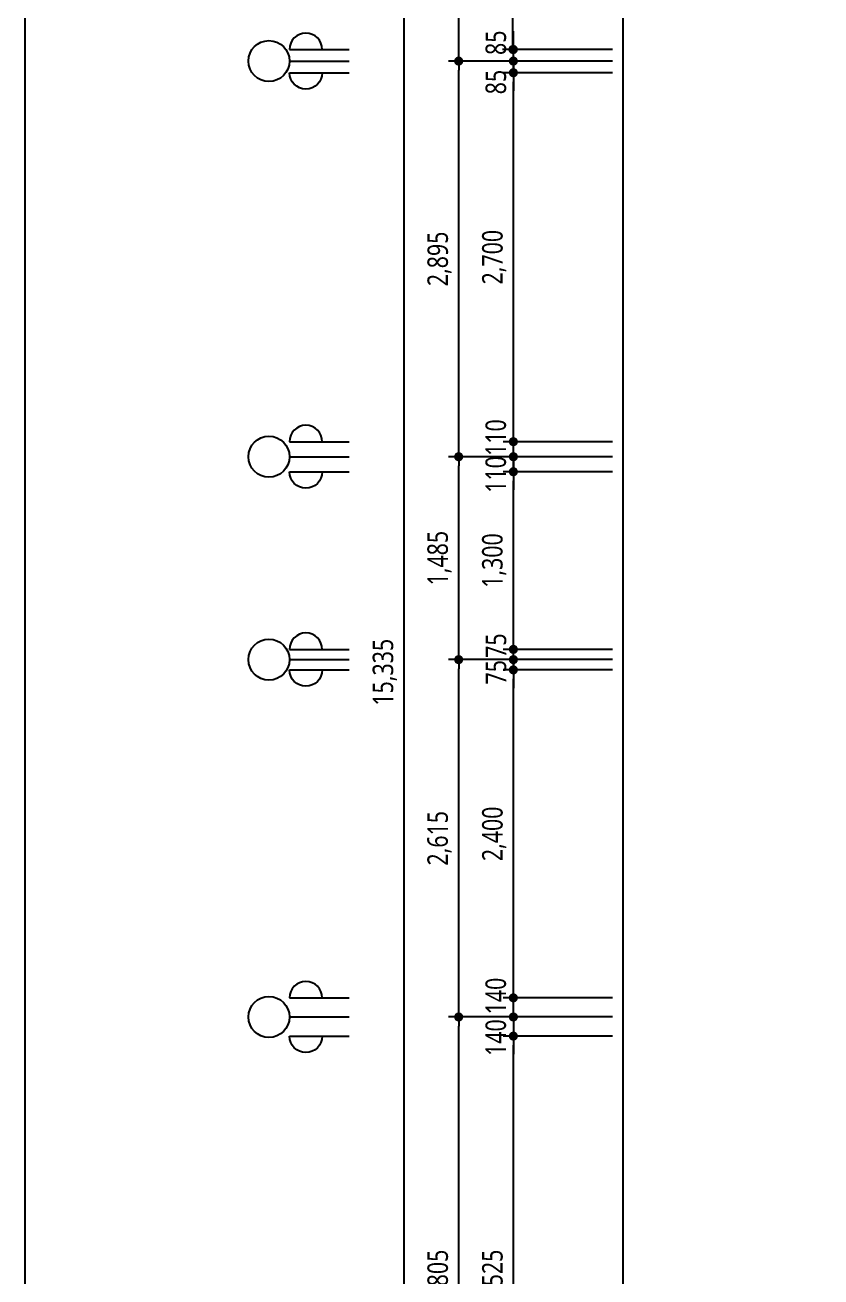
# Model space of a CAD drawing. Header units: millimetres. Extents: x -33000 to 294000, y 0 to 42408.
# Drawn here: x 43235 to 49056, y 11127 to 20289 of the extents above; entities that cross this region are included whole.
import ezdxf

# ---------------------------------------------------------------- set-up
doc = ezdxf.new("R2010")
doc.units = ezdxf.units.MM
doc.header["$LTSCALE"] = 50
doc.layers.add('arch', color=8, linetype='Continuous')
doc.layers.add('cloud', color=7, linetype='Continuous', true_color=0xb3ef8f, plot=False)
doc.styles.add('ANU-TEXT 0', font='malgun.ttf', dxfattribs={"width": 0.8})
doc.dimstyles.new('UDIM-외부', dxfattribs={"dimscale": 50, "dimtxt": 3, "dimasz": 1.33, "dimexe": 1.5, "dimexo": 1.5, "dimgap": 1, "dimtad": 1, "dimdec": 0, "dimzin": 0, "dimdsep": 46, "dimlunit": 6, "dimtxsty": 'ANU-TEXT 0', "dimblk": 'DOT', "dimcen": 0.09, "dimdle": 1.5, "dimclrd": 256, "dimclre": 256, "dimclrt": 3, "dimadec": 0, "dimazin": 0, "dimtfac": 1, "dimtdec": 0, "dimtix": 1, "dimtmove": 2, "dimatfit": 3, "dimfxl": 1.5, "dimtolj": 1, "dimtzin": 0, "dimlwd": -1, "dimarcsym": 0})

# ---------------------------------------------------------------- blocks, each defined once
blk = doc.blocks.new('_Dot')
at = {"color": 0, "linetype": 'ByBlock', "lineweight": -2}
blk.add_line((-0.5, 0), (-1, 0), dxfattribs=at)
at = {"color": 0, "linetype": 'ByBlock', "const_width": 0.5}
blk.add_lwpolyline([(-0.25, 0, 1), (0.25, 0, 1)], format="xyb", close=True, dxfattribs=at)
blk = doc.blocks.new('*D185')
at = {"lineweight": -2, "transparency": 16777216}
for p, q in [((47531.2, 12889.6), (46731.2, 12889.6)), ((47531.2, 9364.6), (46731.2, 9364.6))]:
    blk.add_line(p, q, dxfattribs=at)
at = {"transparency": 16777216}
blk.add_line((46806.2, 9431.1), (46806.2, 12823.1), dxfattribs=at)
at = {"layer": 'Defpoints', "color": 0, "transparency": 16777216}
for p in [(46806.2, 12889.6), (47606.2, 12889.6), (47606.2, 9364.6)]:
    blk.add_point(p, dxfattribs=at)
at = {"transparency": 16777216, "xscale": 66.5, "yscale": 66.5, "zscale": 66.5}
for p, rotation in [((46806.2, 12889.6), 90), ((46806.2, 9364.6), 270)]:
    blk.add_blockref('_Dot', p, dxfattribs=dict(at, rotation=rotation))
at = {"transparency": 16777216, "insert": (46666.1, 11127.1), "char_height": 150, "attachment_point": 5, "rotation": 90, "style": 'ANU-TEXT 0'}
blk.add_mtext('\\A1;3,525', dxfattribs=at)
blk = doc.blocks.new('*D186')
at = {"transparency": 16777216}
for p, q in [((46806.2, 13236.1), (46806.2, 13302.6)), ((46806.2, 13029.6), (46806.2, 13169.6)), ((46806.2, 12963.1), (46806.2, 12896.6))]:
    blk.add_line(p, q, dxfattribs=at)
at = {"lineweight": -2, "transparency": 16777216}
for p, q in [((47531.2, 13169.6), (46731.2, 13169.6)), ((47531.2, 13029.6), (46731.2, 13029.6))]:
    blk.add_line(p, q, dxfattribs=at)
at = {"layer": 'Defpoints', "color": 0, "transparency": 16777216}
for p in [(46806.2, 13169.6), (47606.2, 13169.6), (47606.2, 13029.6)]:
    blk.add_point(p, dxfattribs=at)
at = {"transparency": 16777216, "xscale": 66.5, "yscale": 66.5, "zscale": 66.5}
for p, rotation in [((46806.2, 13169.6), 270), ((46806.2, 13029.6), 90)]:
    blk.add_blockref('_Dot', p, dxfattribs=dict(at, rotation=rotation))
at = {"transparency": 16777216, "insert": (46678.3, 13182.9), "char_height": 150, "attachment_point": 5, "rotation": 90, "style": 'ANU-TEXT 0'}
blk.add_mtext('\\A1;140', dxfattribs=at)
blk = doc.blocks.new('*D187')
at = {"lineweight": -2, "transparency": 16777216}
for p, q in [((47531.2, 15569.6), (46731.2, 15569.6)), ((47531.2, 13169.6), (46731.2, 13169.6))]:
    blk.add_line(p, q, dxfattribs=at)
at = {"transparency": 16777216}
blk.add_line((46806.2, 13236.1), (46806.2, 15503.1), dxfattribs=at)
at = {"layer": 'Defpoints', "color": 0, "transparency": 16777216}
for p in [(46806.2, 15569.6), (47606.2, 15569.6), (47606.2, 13169.6)]:
    blk.add_point(p, dxfattribs=at)
at = {"transparency": 16777216, "xscale": 66.5, "yscale": 66.5, "zscale": 66.5}
for p, rotation in [((46806.2, 15569.6), 90), ((46806.2, 13169.6), 270)]:
    blk.add_blockref('_Dot', p, dxfattribs=dict(at, rotation=rotation))
at = {"transparency": 16777216, "insert": (46666.1, 14369.6), "char_height": 150, "attachment_point": 5, "rotation": 90, "style": 'ANU-TEXT 0'}
blk.add_mtext('\\A1;2,400', dxfattribs=at)
blk = doc.blocks.new('*D188')
at = {"transparency": 16777216}
for p, q in [((46806.2, 15711.1), (46806.2, 15777.6)), ((46806.2, 15569.6), (46806.2, 15644.6)), ((46806.2, 15503.1), (46806.2, 15436.6))]:
    blk.add_line(p, q, dxfattribs=at)
at = {"lineweight": -2, "transparency": 16777216}
for p, q in [((47531.2, 15644.6), (46731.2, 15644.6)), ((47531.2, 15569.6), (46731.2, 15569.6))]:
    blk.add_line(p, q, dxfattribs=at)
at = {"layer": 'Defpoints', "color": 0, "transparency": 16777216}
for p in [(46806.2, 15644.6), (47606.2, 15644.6), (47606.2, 15569.6)]:
    blk.add_point(p, dxfattribs=at)
at = {"transparency": 16777216, "xscale": 66.5, "yscale": 66.5, "zscale": 66.5}
for p, rotation in [((46806.2, 15644.6), 270), ((46806.2, 15569.6), 90)]:
    blk.add_blockref('_Dot', p, dxfattribs=dict(at, rotation=rotation))
at = {"transparency": 16777216, "insert": (46679.9, 15552.1), "char_height": 150, "attachment_point": 5, "rotation": 90, "style": 'ANU-TEXT 0'}
blk.add_mtext('\\A1;75', dxfattribs=at)
blk = doc.blocks.new('*D157')
at = {"transparency": 16777216}
for p, q in [((46806.2, 15786.1), (46806.2, 15852.6)), ((46806.2, 15644.6), (46806.2, 15719.6)), ((46806.2, 15578.1), (46806.2, 15511.6))]:
    blk.add_line(p, q, dxfattribs=at)
at = {"lineweight": -2, "transparency": 16777216}
for p, q in [((47531.2, 15719.6), (46731.2, 15719.6)), ((47531.2, 15644.6), (46731.2, 15644.6))]:
    blk.add_line(p, q, dxfattribs=at)
at = {"layer": 'Defpoints', "color": 0, "transparency": 16777216}
for p in [(46806.2, 15719.6), (47606.2, 15719.6), (47606.2, 15644.6)]:
    blk.add_point(p, dxfattribs=at)
at = {"transparency": 16777216, "xscale": 66.5, "yscale": 66.5, "zscale": 66.5}
for p, rotation in [((46806.2, 15719.6), 270), ((46806.2, 15644.6), 90)]:
    blk.add_blockref('_Dot', p, dxfattribs=dict(at, rotation=rotation))
at = {"transparency": 16777216, "insert": (46679.9, 15747.1), "char_height": 150, "attachment_point": 5, "rotation": 90, "style": 'ANU-TEXT 0'}
blk.add_mtext('\\A1;75', dxfattribs=at)
blk = doc.blocks.new('*D158')
at = {"lineweight": -2, "transparency": 16777216}
for p, q in [((47531.2, 17019.6), (46731.2, 17019.6)), ((47531.2, 15719.6), (46731.2, 15719.6))]:
    blk.add_line(p, q, dxfattribs=at)
at = {"transparency": 16777216}
blk.add_line((46806.2, 15786.1), (46806.2, 16953.1), dxfattribs=at)
at = {"layer": 'Defpoints', "color": 0, "transparency": 16777216}
for p in [(46806.2, 17019.6), (47606.2, 17019.6), (47606.2, 15719.6)]:
    blk.add_point(p, dxfattribs=at)
at = {"transparency": 16777216, "xscale": 66.5, "yscale": 66.5, "zscale": 66.5}
for p, rotation in [((46806.2, 17019.6), 90), ((46806.2, 15719.6), 270)]:
    blk.add_blockref('_Dot', p, dxfattribs=dict(at, rotation=rotation))
at = {"transparency": 16777216, "insert": (46665.7, 16369.6), "char_height": 150, "attachment_point": 5, "rotation": 90, "style": 'ANU-TEXT 0'}
blk.add_mtext('\\A1;1,300', dxfattribs=at)
blk = doc.blocks.new('*D159')
at = {"transparency": 16777216}
for p, q in [((46806.2, 17196.1), (46806.2, 17262.6)), ((46806.2, 17019.6), (46806.2, 17129.6)), ((46806.2, 16953.1), (46806.2, 16886.6))]:
    blk.add_line(p, q, dxfattribs=at)
at = {"lineweight": -2, "transparency": 16777216}
for p, q in [((47531.2, 17129.6), (46731.2, 17129.6)), ((47531.2, 17019.6), (46731.2, 17019.6))]:
    blk.add_line(p, q, dxfattribs=at)
at = {"layer": 'Defpoints', "color": 0, "transparency": 16777216}
for p in [(46806.2, 17129.6), (47606.2, 17129.6), (47606.2, 17019.6)]:
    blk.add_point(p, dxfattribs=at)
at = {"transparency": 16777216, "xscale": 66.5, "yscale": 66.5, "zscale": 66.5}
for p, rotation in [((46806.2, 17129.6), 270), ((46806.2, 17019.6), 90)]:
    blk.add_blockref('_Dot', p, dxfattribs=dict(at, rotation=rotation))
at = {"transparency": 16777216, "insert": (46678.3, 16999.6), "char_height": 150, "attachment_point": 5, "rotation": 90, "style": 'ANU-TEXT 0'}
blk.add_mtext('\\A1;110', dxfattribs=at)
blk = doc.blocks.new('*D160')
at = {"transparency": 16777216}
for p, q in [((46806.2, 17306.1), (46806.2, 17372.6)), ((46806.2, 17129.6), (46806.2, 17239.6)), ((46806.2, 17063.1), (46806.2, 16996.6))]:
    blk.add_line(p, q, dxfattribs=at)
at = {"lineweight": -2, "transparency": 16777216}
for p, q in [((47531.2, 17239.6), (46731.2, 17239.6)), ((47531.2, 17129.6), (46731.2, 17129.6))]:
    blk.add_line(p, q, dxfattribs=at)
at = {"layer": 'Defpoints', "color": 0, "transparency": 16777216}
for p in [(46806.2, 17239.6), (47606.2, 17239.6), (47606.2, 17129.6)]:
    blk.add_point(p, dxfattribs=at)
at = {"transparency": 16777216, "xscale": 66.5, "yscale": 66.5, "zscale": 66.5}
for p, rotation in [((46806.2, 17239.6), 270), ((46806.2, 17129.6), 90)]:
    blk.add_blockref('_Dot', p, dxfattribs=dict(at, rotation=rotation))
at = {"transparency": 16777216, "insert": (46678.3, 17269.6), "char_height": 150, "attachment_point": 5, "rotation": 90, "style": 'ANU-TEXT 0'}
blk.add_mtext('\\A1;110', dxfattribs=at)
blk = doc.blocks.new('*D161')
at = {"lineweight": -2, "transparency": 16777216}
for p, q in [((47531.2, 19939.6), (46731.2, 19939.6)), ((47531.2, 17239.6), (46731.2, 17239.6))]:
    blk.add_line(p, q, dxfattribs=at)
at = {"transparency": 16777216}
blk.add_line((46806.2, 17306.1), (46806.2, 19873.1), dxfattribs=at)
at = {"layer": 'Defpoints', "color": 0, "transparency": 16777216}
for p in [(46806.2, 19939.6), (47606.2, 19939.6), (47606.2, 17239.6)]:
    blk.add_point(p, dxfattribs=at)
at = {"transparency": 16777216, "xscale": 66.5, "yscale": 66.5, "zscale": 66.5}
for p, rotation in [((46806.2, 19939.6), 90), ((46806.2, 17239.6), 270)]:
    blk.add_blockref('_Dot', p, dxfattribs=dict(at, rotation=rotation))
at = {"transparency": 16777216, "insert": (46666.1, 18589.6), "char_height": 150, "attachment_point": 5, "rotation": 90, "style": 'ANU-TEXT 0'}
blk.add_mtext('\\A1;2,700', dxfattribs=at)
blk = doc.blocks.new('*D162')
at = {"transparency": 16777216}
for p, q in [((46806.2, 20091.1), (46806.2, 20157.6)), ((46806.2, 19939.6), (46806.2, 20024.6)), ((46806.2, 19873.1), (46806.2, 19806.6))]:
    blk.add_line(p, q, dxfattribs=at)
at = {"lineweight": -2, "transparency": 16777216}
for p, q in [((47531.2, 20024.6), (46731.2, 20024.6)), ((47531.2, 19939.6), (46731.2, 19939.6))]:
    blk.add_line(p, q, dxfattribs=at)
at = {"layer": 'Defpoints', "color": 0, "transparency": 16777216}
for p in [(46806.2, 20024.6), (47606.2, 20024.6), (47606.2, 19939.6)]:
    blk.add_point(p, dxfattribs=at)
at = {"transparency": 16777216, "xscale": 66.5, "yscale": 66.5, "zscale": 66.5}
for p, rotation in [((46806.2, 20024.6), 270), ((46806.2, 19939.6), 90)]:
    blk.add_blockref('_Dot', p, dxfattribs=dict(at, rotation=rotation))
at = {"transparency": 16777216, "insert": (46678.7, 19871.2), "char_height": 150, "attachment_point": 5, "rotation": 90, "style": 'ANU-TEXT 0'}
blk.add_mtext('\\A1;85', dxfattribs=at)
blk = doc.blocks.new('*D163')
at = {"lineweight": -2, "transparency": 16777216}
for p, q in [((47531.2, 15644.6), (46331.2, 15644.6)), ((47531.2, 13029.6), (46331.2, 13029.6))]:
    blk.add_line(p, q, dxfattribs=at)
at = {"transparency": 16777216}
blk.add_line((46406.2, 13096.1), (46406.2, 15578.1), dxfattribs=at)
at = {"layer": 'Defpoints', "color": 0, "transparency": 16777216}
for p in [(46406.2, 15644.6), (47606.2, 15644.6), (47606.2, 13029.6)]:
    blk.add_point(p, dxfattribs=at)
at = {"transparency": 16777216, "xscale": 66.5, "yscale": 66.5, "zscale": 66.5}
for p, rotation in [((46406.2, 15644.6), 90), ((46406.2, 13029.6), 270)]:
    blk.add_blockref('_Dot', p, dxfattribs=dict(at, rotation=rotation))
at = {"transparency": 16777216, "insert": (46265.7, 14337.1), "char_height": 150, "attachment_point": 5, "rotation": 90, "style": 'ANU-TEXT 0'}
blk.add_mtext('\\A1;2,615', dxfattribs=at)
blk = doc.blocks.new('*D164')
at = {"lineweight": -2, "transparency": 16777216}
for p, q in [((47531.2, 17129.6), (46331.2, 17129.6)), ((47531.2, 15644.6), (46331.2, 15644.6))]:
    blk.add_line(p, q, dxfattribs=at)
at = {"transparency": 16777216}
blk.add_line((46406.2, 15711.1), (46406.2, 17063.1), dxfattribs=at)
at = {"layer": 'Defpoints', "color": 0, "transparency": 16777216}
for p in [(46406.2, 17129.6), (47606.2, 17129.6), (47606.2, 15644.6)]:
    blk.add_point(p, dxfattribs=at)
at = {"transparency": 16777216, "xscale": 66.5, "yscale": 66.5, "zscale": 66.5}
for p, rotation in [((46406.2, 17129.6), 90), ((46406.2, 15644.6), 270)]:
    blk.add_blockref('_Dot', p, dxfattribs=dict(at, rotation=rotation))
at = {"transparency": 16777216, "insert": (46265.7, 16387.1), "char_height": 150, "attachment_point": 5, "rotation": 90, "style": 'ANU-TEXT 0'}
blk.add_mtext('\\A1;1,485', dxfattribs=at)
blk = doc.blocks.new('*D165')
at = {"lineweight": -2, "transparency": 16777216}
for p, q in [((47531.2, 20024.6), (46331.2, 20024.6)), ((47531.2, 17129.6), (46331.2, 17129.6))]:
    blk.add_line(p, q, dxfattribs=at)
at = {"transparency": 16777216}
blk.add_line((46406.2, 17196.1), (46406.2, 19958.1), dxfattribs=at)
at = {"layer": 'Defpoints', "color": 0, "transparency": 16777216}
for p in [(46406.2, 20024.6), (47606.2, 20024.6), (47606.2, 17129.6)]:
    blk.add_point(p, dxfattribs=at)
at = {"transparency": 16777216, "xscale": 66.5, "yscale": 66.5, "zscale": 66.5}
for p, rotation in [((46406.2, 20024.6), 90), ((46406.2, 17129.6), 270)]:
    blk.add_blockref('_Dot', p, dxfattribs=dict(at, rotation=rotation))
at = {"transparency": 16777216, "insert": (46266.1, 18577.1), "char_height": 150, "attachment_point": 5, "rotation": 90, "style": 'ANU-TEXT 0'}
blk.add_mtext('\\A1;2,895', dxfattribs=at)
blk = doc.blocks.new('*D166')
at = {"lineweight": -2, "transparency": 16777216}
for p, q in [((47531.2, 23109.6), (46727.9, 23109.6)), ((47531.2, 20109.6), (46727.9, 20109.6))]:
    blk.add_line(p, q, dxfattribs=at)
at = {"transparency": 16777216}
blk.add_line((46802.9, 20176.1), (46802.9, 23043.1), dxfattribs=at)
at = {"layer": 'Defpoints', "color": 0, "transparency": 16777216}
for p in [(46802.9, 23109.6), (47606.2, 23109.6), (47606.2, 20109.6)]:
    blk.add_point(p, dxfattribs=at)
at = {"transparency": 16777216, "xscale": 66.5, "yscale": 66.5, "zscale": 66.5}
for p, rotation in [((46802.9, 23109.6), 90), ((46802.9, 20109.6), 270)]:
    blk.add_blockref('_Dot', p, dxfattribs=dict(at, rotation=rotation))
at = {"transparency": 16777216, "insert": (46662.8, 21609.6), "char_height": 150, "attachment_point": 5, "rotation": 90, "style": 'ANU-TEXT 0'}
blk.add_mtext('\\A1;3,000', dxfattribs=at)
blk = doc.blocks.new('*D167')
at = {"lineweight": -2, "transparency": 16777216}
for p, q in [((47531.2, 23219.6), (45931.2, 23219.6)), ((47531.2, 7884.6), (45931.2, 7884.6))]:
    blk.add_line(p, q, dxfattribs=at)
at = {"transparency": 16777216}
blk.add_line((46006.2, 23153.1), (46006.2, 7951.1), dxfattribs=at)
at = {"layer": 'Defpoints', "color": 0, "transparency": 16777216}
for p in [(47606.2, 23219.6), (46006.2, 7884.6), (47606.2, 7884.6)]:
    blk.add_point(p, dxfattribs=at)
at = {"transparency": 16777216, "xscale": 66.5, "yscale": 66.5, "zscale": 66.5}
for p, rotation in [((46006.2, 23219.6), 90), ((46006.2, 7884.6), 270)]:
    blk.add_blockref('_Dot', p, dxfattribs=dict(at, rotation=rotation))
at = {"transparency": 16777216, "insert": (45865.7, 15552.1), "char_height": 150, "attachment_point": 5, "rotation": 90, "style": 'ANU-TEXT 0'}
blk.add_mtext('\\A1;15,335', dxfattribs=at)
blk = doc.blocks.new('중심')
blk.add_line((-350, 0), (0, 0))
blk.add_circle((-470, 0), 120)
blk = doc.blocks.new('안목')
blk.add_line((-350, 0), (0, 0))
blk.add_arc((-254, 0), 96, 0, 180)
blk = doc.blocks.new('*D168')
at = {"transparency": 16777216}
for p, q in [((46806.2, 13096.1), (46806.2, 13162.6)), ((46806.2, 13029.6), (46806.2, 12889.6)), ((46806.2, 12823.1), (46806.2, 12756.6))]:
    blk.add_line(p, q, dxfattribs=at)
at = {"lineweight": -2, "transparency": 16777216}
for p, q in [((47531.2, 13029.6), (46731.2, 13029.6)), ((47531.2, 12889.6), (46731.2, 12889.6))]:
    blk.add_line(p, q, dxfattribs=at)
at = {"layer": 'Defpoints', "color": 0, "transparency": 16777216}
for p in [(47606.2, 13029.6), (46806.2, 12889.6), (47606.2, 12889.6)]:
    blk.add_point(p, dxfattribs=at)
at = {"transparency": 16777216, "xscale": 66.5, "yscale": 66.5, "zscale": 66.5}
for p, rotation in [((46806.2, 13029.6), 270), ((46806.2, 12889.6), 90)]:
    blk.add_blockref('_Dot', p, dxfattribs=dict(at, rotation=rotation))
at = {"transparency": 16777216, "insert": (46678.3, 12878.8), "char_height": 150, "attachment_point": 5, "rotation": 90, "style": 'ANU-TEXT 0'}
blk.add_mtext('\\A1;140', dxfattribs=at)
blk = doc.blocks.new('*D170')
at = {"transparency": 16777216}
for p, q in [((46806.2, 20176.1), (46806.2, 20242.6)), ((46806.2, 20024.6), (46806.2, 20109.6)), ((46806.2, 19958.1), (46806.2, 19891.6))]:
    blk.add_line(p, q, dxfattribs=at)
at = {"lineweight": -2, "transparency": 16777216}
for p, q in [((47531.2, 20109.6), (46731.2, 20109.6)), ((47531.2, 20024.6), (46731.2, 20024.6))]:
    blk.add_line(p, q, dxfattribs=at)
at = {"layer": 'Defpoints', "color": 0, "transparency": 16777216}
for p in [(46806.2, 20109.6), (47606.2, 20109.6), (47606.2, 20024.6)]:
    blk.add_point(p, dxfattribs=at)
at = {"transparency": 16777216, "xscale": 66.5, "yscale": 66.5, "zscale": 66.5}
for p, rotation in [((46806.2, 20109.6), 270), ((46806.2, 20024.6), 90)]:
    blk.add_blockref('_Dot', p, dxfattribs=dict(at, rotation=rotation))
at = {"transparency": 16777216, "insert": (46678.7, 20158.9), "char_height": 150, "attachment_point": 5, "rotation": 90, "style": 'ANU-TEXT 0'}
blk.add_mtext('\\A1;85', dxfattribs=at)
blk = doc.blocks.new('*D171')
at = {"lineweight": -2, "transparency": 16777216}
for p, q in [((47531.2, 23219.6), (46331.2, 23219.6)), ((47531.2, 20024.6), (46331.2, 20024.6))]:
    blk.add_line(p, q, dxfattribs=at)
at = {"transparency": 16777216}
blk.add_line((46406.2, 20091.1), (46406.2, 23153.1), dxfattribs=at)
at = {"layer": 'Defpoints', "color": 0, "transparency": 16777216}
for p in [(46406.2, 23219.6), (47606.2, 23219.6), (47606.2, 20024.6)]:
    blk.add_point(p, dxfattribs=at)
at = {"transparency": 16777216, "xscale": 66.5, "yscale": 66.5, "zscale": 66.5}
for p, rotation in [((46406.2, 23219.6), 90), ((46406.2, 20024.6), 270)]:
    blk.add_blockref('_Dot', p, dxfattribs=dict(at, rotation=rotation))
at = {"transparency": 16777216, "insert": (46265.7, 21622.1), "char_height": 150, "attachment_point": 5, "rotation": 90, "style": 'ANU-TEXT 0'}
blk.add_mtext('\\A1;3,195', dxfattribs=at)
blk = doc.blocks.new('*D172')
at = {"lineweight": -2, "transparency": 16777216}
for p, q in [((47531.2, 13029.6), (46331.2, 13029.6)), ((47531.2, 9224.6), (46331.2, 9224.6))]:
    blk.add_line(p, q, dxfattribs=at)
at = {"transparency": 16777216}
blk.add_line((46406.2, 9291.1), (46406.2, 12963.1), dxfattribs=at)
at = {"layer": 'Defpoints', "color": 0, "transparency": 16777216}
for p in [(46406.2, 13029.6), (47606.2, 13029.6), (47606.2, 9224.6)]:
    blk.add_point(p, dxfattribs=at)
at = {"transparency": 16777216, "xscale": 66.5, "yscale": 66.5, "zscale": 66.5}
for p, rotation in [((46406.2, 13029.6), 90), ((46406.2, 9224.6), 270)]:
    blk.add_blockref('_Dot', p, dxfattribs=dict(at, rotation=rotation))
at = {"transparency": 16777216, "insert": (46266.1, 11127.1), "char_height": 150, "attachment_point": 5, "rotation": 90, "style": 'ANU-TEXT 0'}
blk.add_mtext('\\A1;3,805', dxfattribs=at)

msp = doc.modelspace()

# ---------------------------------------------------------------- linework, layer by layer
at = {"layer": 'arch'}
msp.add_line((47606.2, 25474.6), (47606.2, 7285.8), dxfattribs=at)
at = {"layer": 'cloud'}
msp.add_lwpolyline([(43235, 28850), (79950, 28850), (79950, 909.2), (43235, 909.2)], close=True, dxfattribs=at)

# ---------------------------------------------------------------- block references
at = {"xscale": 1.25, "yscale": 1.25, "zscale": 1.25}
for name, p in [('중심', (45606.2, 20024.6)), ('안목', (45606.2, 20109.6)), ('안목', (45606.2, 17239.6)), ('중심', (45606.2, 17129.6)), ('중심', (45606.2, 15644.6)), ('안목', (45606.2, 15719.6)), ('안목', (45606.2, 13169.6)), ('중심', (45606.2, 13029.6))]:
    msp.add_blockref(name, p, dxfattribs=at)
at = {"xscale": -1.25, "yscale": 1.25, "zscale": 1.25, "rotation": 180}
for p in [(45606.2, 19939.6), (45606.2, 17019.6), (45606.2, 15569.6), (45606.2, 12889.6)]:
    msp.add_blockref('안목', p, dxfattribs=at)

# ---------------------------------------------------------------- dimensions: what is measured, and where the dimension line sits
for base, p1, p2, picture, middle in [((46006.2, 7884.6), (47606.2, 23219.6), (47606.2, 7884.6), '*D167', (45865.7, 15552.1)), ((46406.2, 23219.6), (47606.2, 20024.6), (47606.2, 23219.6), '*D171', (46265.7, 21622.1)), ((46802.9, 23109.6), (47606.2, 20109.6), (47606.2, 23109.6), '*D166', (46662.8, 21609.6)), ((46406.2, 20024.6), (47606.2, 17129.6), (47606.2, 20024.6), '*D165', (46266.1, 18577.1)), ((46806.2, 19939.6), (47606.2, 17239.6), (47606.2, 19939.6), '*D161', (46666.1, 18589.6)), ((46406.2, 17129.6), (47606.2, 15644.6), (47606.2, 17129.6), '*D164', (46265.7, 16387.1)), ((46806.2, 17019.6), (47606.2, 15719.6), (47606.2, 17019.6), '*D158', (46665.7, 16369.6)), ((46406.2, 15644.6), (47606.2, 13029.6), (47606.2, 15644.6), '*D163', (46265.7, 14337.1)), ((46806.2, 15569.6), (47606.2, 13169.6), (47606.2, 15569.6), '*D187', (46666.1, 14369.6)), ((46406.2, 13029.6), (47606.2, 9224.6), (47606.2, 13029.6), '*D172', (46266.1, 11127.1)), ((46806.2, 12889.6), (47606.2, 9364.6), (47606.2, 12889.6), '*D185', (46666.1, 11127.1))]:
    dim = msp.add_linear_dim(base=base, p1=p1, p2=p2, angle=90, dimstyle='UDIM-외부', override={"dimclrd": 256, "dimclre": 256, "dimclrt": 256})
    dim.commit()
    dim.dimension.update_dxf_attribs({"geometry": picture, "text_midpoint": middle})
for base, p1, p2, picture, middle in [((46806.2, 20109.6), (47606.2, 20024.6), (47606.2, 20109.6), '*D170', (46678.7, 20158.9)), ((46806.2, 20024.6), (47606.2, 19939.6), (47606.2, 20024.6), '*D162', (46678.7, 19871.2)), ((46806.2, 17239.6), (47606.2, 17129.6), (47606.2, 17239.6), '*D160', (46678.3, 17269.6)), ((46806.2, 17129.6), (47606.2, 17019.6), (47606.2, 17129.6), '*D159', (46678.3, 16999.6)), ((46806.2, 15719.6), (47606.2, 15644.6), (47606.2, 15719.6), '*D157', (46679.9, 15747.1)), ((46806.2, 15644.6), (47606.2, 15569.6), (47606.2, 15644.6), '*D188', (46679.9, 15552.1)), ((46806.2, 13169.6), (47606.2, 13029.6), (47606.2, 13169.6), '*D186', (46678.3, 13182.9)), ((46806.2, 12889.6), (47606.2, 13029.6), (47606.2, 12889.6), '*D168', (46678.3, 12878.8))]:
    dim = msp.add_linear_dim(base=base, p1=p1, p2=p2, angle=90, dimstyle='UDIM-외부', override={"dimclrd": 256, "dimclre": 256, "dimclrt": 256})
    dim.commit()
    dim.dimension.update_dxf_attribs({"geometry": picture, "text_midpoint": middle, "dimtype": 160})

doc.saveas('drawing.dxf')
